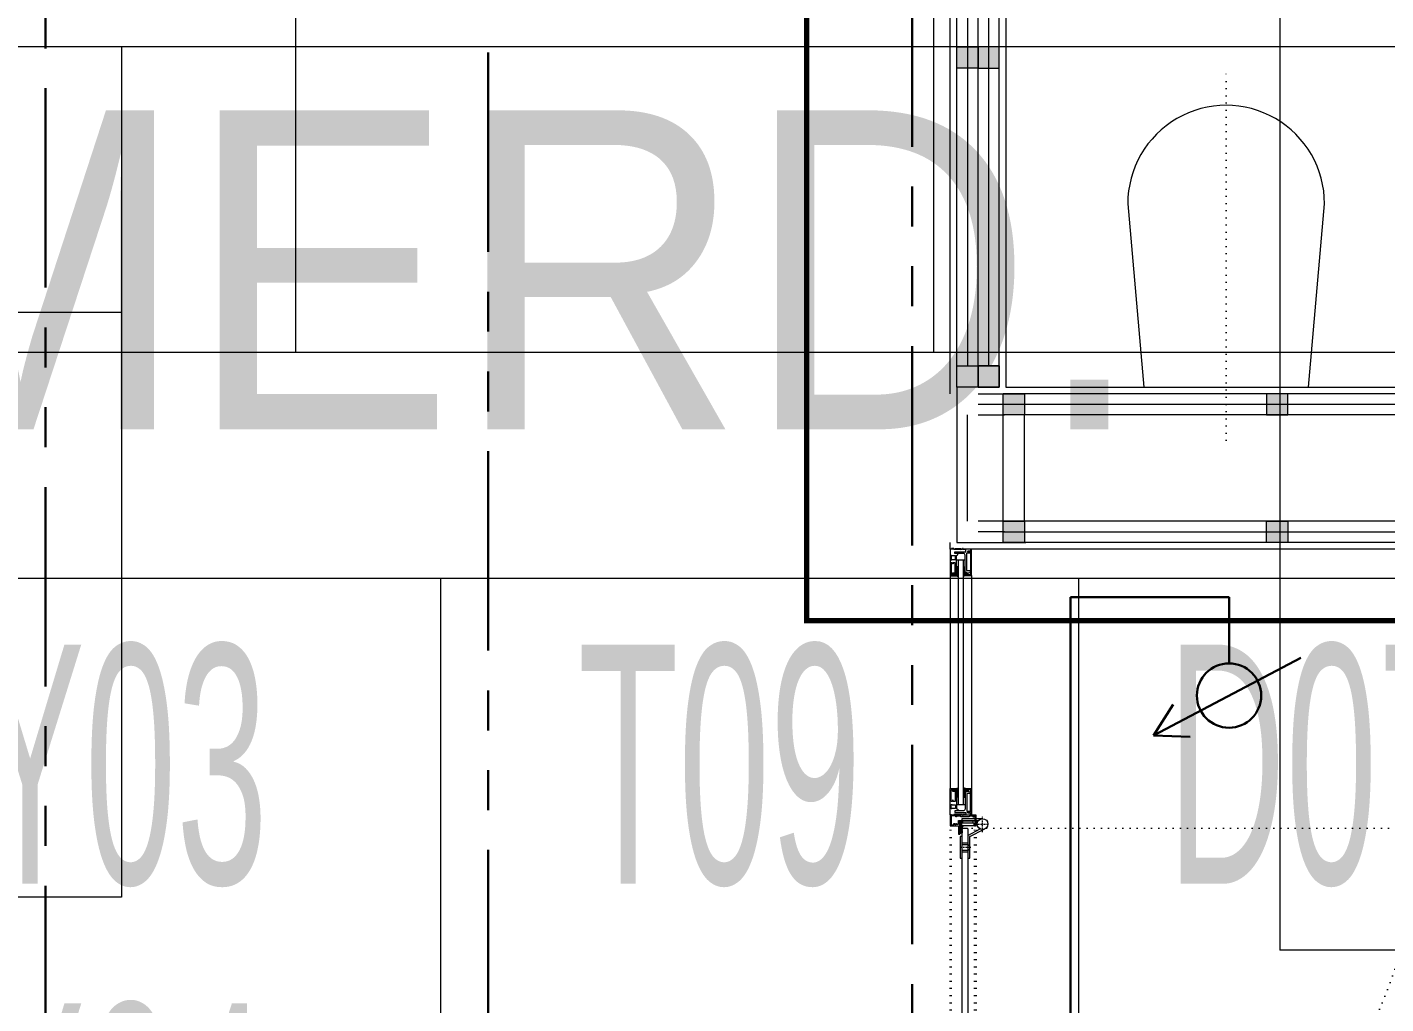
# Model space of a CAD drawing. Extents: x -9058 to 11890, y 0 to 8106.
# Drawn here: x 9161.5 to 9417, y 3274.4 to 3458.1 of the extents above; entities that cross this region are included whole.
import ezdxf
from ezdxf.enums import TextEntityAlignment as Align

# ---------------------------------------------------------------- set-up
doc = ezdxf.new("R2010")
doc.units = 0
doc.header["$LTSCALE"] = 10
doc.header["$MEASUREMENT"] = 0
for name, pattern in [('DASHDOT', [1, 0.5, -0.25, 0, -0.25]), ('DOT2', [0.125, 0, -0.125]), ('HIDDEN2', [4.7625, 3.175, -1.5875]), ('PHANTOM2', [1.25, 0.625, -0.125, 0.125, -0.125, 0.125, -0.125])]:
    doc.linetypes.add(name, pattern=pattern)
doc.layers.get('0').update_dxf_attribs({"color": 9, "lineweight": 9})
for name, color, linetype, lineweight in [('05V', 9, 'Continuous', 9), ('06C', 9, 'Continuous', 9), ('06D', 9, 'Continuous', 9), ('07K', 8, 'Continuous', 9), ('10', 9, 'Continuous', 9), ('11', 9, 'Continuous', 9), ('15', 9, 'Continuous', 9), ('20', 9, 'DOT2', 9), ('21', 9, 'Continuous', 9), ('21_mahal200', 9, 'Continuous', 9), ('21_mahal200 @ 10 (1)', 9, 'Continuous', 9), ('21_mahal200 @ 10 (2)', 9, 'Continuous', 9), ('21_mahal200 @ 20', 9, 'Continuous', 9), ('33', 9, 'BATTING', 9), ('40A', 9, 'Continuous', 9), ('E-10W ACİL ANONS İÇİN HOPARLÖR (SIVAÜSTÜ) (YANGINA DAYANIKLI)', 7, 'Continuous', 30), ('E-KABLO', 7, 'Continuous', 30), ('E-SES AYAR ANAHTARI', 7, 'Continuous', 30)]:
    doc.layers.add(name, color=color, linetype=linetype, lineweight=lineweight)
doc.styles.add('Arial', font='arial.ttf', dxfattribs={"height": 2.5})
doc.styles.add('MuuM_TEXT-STANDART', font='ARIALN.TTF')
doc.linetypes.add('BATTING', pattern='A,0.0001,-0.1,[134,ltypeshp.shx,S=0.1,R=0,X=-0.1,Y=0],-0.2,[134,ltypeshp.shx,S=0.1,R=180,X=0.1,Y=0],-0.1', length=0.4001)
doc.dimstyles.new('MuuM_Annotative', dxfattribs={"dimscale": 0.1, "dimtxt": 2, "dimasz": 1, "dimexe": 1, "dimexo": 1, "dimgap": 1, "dimtad": 1, "dimdec": 1, "dimrnd": 0.5, "dimdsep": 46, "dimtxsty": 'MuuM_TEXT-STANDART', "dimblk": 'ARCHTICK', "dimcen": 0, "dimdle": 0.15, "dimclrd": 256, "dimclre": 256, "dimclrt": 256, "dimadec": 0, "dimazin": 0, "dimtfac": 5, "dimtdec": 1, "dimtix": 1, "dimtmove": 2, "dimatfit": 3, "dimldrblk": 'DOT', "dimfxl": 3, "dimfxlon": 1, "dimtolj": 1, "dimlwd": -1, "dimlwe": -1, "dimarcsym": 0})
pattern_1 = [(225, (-4013.78252, -7920.21278), (-0.0883883476, 0.0883883476), []), (135, (-4013.78252, -7920.21278), (0.0883883476, 0.0883883476), [])]
pattern_2 = [(225, (-4013.78252, -7279.21108), (-0.0883883476, 0.0883883476), []), (135, (-4013.78252, -7279.21108), (0.0883883476, 0.0883883476), [])]

# ---------------------------------------------------------------- blocks, each defined once
blk = doc.blocks.new('p-mek')
at = {"color": 6}
blk.add_lwpolyline([(210.29, -281.08, -0.000027), (210.29, -1029.08, 0.400031)], format="xyb", dxfattribs=at)
blk = doc.blocks.new('g-kapı kolu-p')
for points in [[(11.85, 8.21), (-0.95, 8.21), (-0.95, 2.41), (0.95, 2.41), (0.95, 6.31), (11.85, 6.31), (11.85, 8.21)], [(11.85, -8.21), (-0.95, -8.21), (-0.95, -2.41), (0.95, -2.41), (0.95, -6.31), (11.85, -6.31), (11.85, -8.21)]]:
    blk.add_lwpolyline(points)
for points in [[(-5, 0.5), (5, 0.5), (5, 1.5), (-5, 1.5)], [(-2.65, 1.5), (2.65, 1.5), (2.65, 2.41), (-2.65, 2.41)], [(-5, -1.5), (5, -1.5), (5, -0.5), (-5, -0.5)], [(-2.65, -1.5), (2.65, -1.5), (2.65, -2.41), (-2.65, -2.41)]]:
    blk.add_lwpolyline(points, close=True)
blk = doc.blocks.new('k-cambölme-kapı-p')
at = {"layer": '10'}
h = blk.add_hatch(dxfattribs=at)
h.set_pattern_fill('NET', color=256, angle=135, style=0)
h.set_pattern_definition([(135, (3753.7029, 560.85184), (-0.0883883476, -0.0883883476), []), (225, (3753.7029, 560.85184), (0.0883883476, -0.0883883476), [])])
h.paths.add_polyline_path([(2.08, -0.06), (2.08, 0.02), (2.07, 0.04), (2.05, 0.07), (2.01, 0.09), (1.98, 0.1), (1.97, 0.1), (1.97, -0.29), (1.94, -0.29), (1.94, -0.43), (1.88, -0.49), (1.67, -0.49), (1.82, -0.29), (1.73, -0.29), (1.53, -0.5), (1.44, -0.5), (1.62, -0.32), (1.62, -0.29), (1.51, -0.29), (1.34, -0.42), (1.32, -0.44), (1.3, -0.48), (1.29, -0.51), (1.26, -0.57), (1.26, -0.31), (1.32, -0.29), (1.23, -0.29), (1.23, -0.53), (1.23, -0.59), (1.24, -0.62), (1.26, -0.64), (3.47, -0.64), (3.47, -0.58), (3.38, -0.35), (3.38, -0.3), (3.42, -0.25), (3.42, -0.2), (3.38, -0.16), (2.73, -0.16), (2.74, -0.2), (2.91, -0.2, -1), (2.91, -0.25)])
h.paths.add_polyline_path([(2.05, -0.18), (2.05, -0.21), (2.08, -0.23), (2.11, -0.24), (2.15, -0.25), (2.95, -0.27), (2.92, -0.29), (2.55, -0.29), (2.54, -0.31), (2.52, -0.33), (2.5, -0.34), (2.48, -0.34), (2.46, -0.34), (2.44, -0.32), (2.42, -0.3), (2.08, -0.3), (1.99, -0.11), (1.99, -0.07), (2.05, -0.07)], flags=16)
h.paths.add_polyline_path([(2.41, -0.34), (2.51, -0.5), (2.08, -0.5), (2.08, -0.34)], flags=16)
h.paths.add_polyline_path([(2.55, -0.33), (2.89, -0.33), (2.94, -0.33), (3.28, -0.34, 0.166992), (3.34, -0.55), (2.72, -0.55), (2.55, -0.36)], flags=16)
h.paths.add_polyline_path([(3.02, -0.22), (3.02, -0.2), (3.33, -0.2, 0.10606), (3.29, -0.33), (3.01, -0.27)], flags=16)
h = blk.add_hatch(dxfattribs=at)
h.set_pattern_fill('NET', color=256, angle=135, style=0)
h.set_pattern_definition([(45, (474.94443, 2280.71206), (0.0883883476, -0.0883883476), []), (315, (474.94443, 2280.71206), (-0.0883883476, -0.0883883476), [])])
h.paths.add_polyline_path([(87.27, -0.16), (87.26, -0.2), (87.09, -0.2, 1), (87.09, -0.25), (87.92, -0.25), (87.92, -0.01), (87.93, 0.03), (87.96, 0.05), (88, 0.07), (88.03, 0.07), (88.03, -0.29), (88.06, -0.29), (88.06, -0.43), (88.12, -0.49), (88.33, -0.49), (88.18, -0.29), (88.27, -0.29), (88.47, -0.5), (88.56, -0.5), (88.38, -0.32), (88.38, -0.29), (88.49, -0.29), (88.66, -0.42), (88.68, -0.44), (88.7, -0.48), (88.71, -0.51), (88.74, -0.57), (88.74, -0.31), (88.68, -0.29), (88.77, -0.29), (88.77, -0.53), (88.77, -0.59), (88.76, -0.62), (88.74, -0.64), (86.53, -0.64), (86.53, -0.58), (86.62, -0.35), (86.62, -0.3), (86.58, -0.25), (86.58, -0.2), (86.62, -0.16)])
h.paths.add_polyline_path([(87.28, -0.55), (87.45, -0.36), (87.45, -0.33), (87.11, -0.33), (87.06, -0.33), (87.03, -0.31), (86.99, -0.27), (86.98, -0.22), (86.98, -0.2), (86.67, -0.2, -0.292264), (86.66, -0.55)], flags=16)
h.paths.add_polyline_path([(87.48, -0.51), (87.59, -0.51), (87.53, -0.43)], flags=16)
h.paths.add_polyline_path([(87.56, -0.4), (87.69, -0.5), (87.92, -0.5), (87.92, -0.34), (87.59, -0.34)], flags=16)
h.paths.add_polyline_path([(87.62, -0.53), (87.71, -0.62), (87.71, -0.53)], flags=16)
at = {"layer": '10', "linetype": 'DASHDOT', "ltscale": 0.05}
for points in [[(3.22, 3.63), (0.2, 3.63)], [(1.71, 2.14), (1.71, 4.9)], [(6.13, 1.44), (6.13, -0.55)]]:
    blk.add_lwpolyline(points, dxfattribs=at)
at = {"layer": '10'}
for points in [[(0.69, 3.63), (0.69, 2.44)], [(1.06, 2.44), (1.06, 2.86)], [(3.84, 0.88), (2.63, 3.22)], [(4.07, 1.27), (2.67, 3.99)], [(1.82, 2.27), (0.16, 2.27), (0.16, 2.03), (0.38, 2.03), (0.38, 1.92), (0.22, 1.92), (0.22, 1.16), (0.35, 1.16), (0.35, -0.41), (0.22, -0.41), (0.22, -1.23), (0.36, -1.23), (0.36, -1.38), (0.16, -1.38), (0.16, -2.24), (1.82, -2.24), (1.82, -1.72), (1.62, -1.72), (1.62, -1.58), (1.82, -1.58), (1.82, -1.37), (1.61, -1.37), (1.61, -1.24), (1.74, -1.24), (1.74, -0.85), (1.06, -0.85), (1.06, -0.13), (1.5, -0.13), (1.5, 1.92), (1.57, 2.03), (1.82, 2.03), (1.82, 2.27)], [(0.69, 2.27), (0.69, -0.24), (1.06, -0.24)], [(1.06, -0.13), (1.06, 2.27)], [(1.5, 1.92), (1.06, 1.92)], [(1.17, 1.92), (1.17, -0.13)], [(2.91, -0.25), (2.08, -0.06), (2.08, 0.02), (2.07, 0.04), (2.05, 0.07), (2.01, 0.09), (1.98, 0.1), (1.97, 0.1)], [(8.14, 0.88), (8.14, 1.27), (4.07, 1.27)], [(5.3, 0.88), (5.3, -0.16)], [(5.5, 1.27), (5.77, 0.97), (5.77, 0.88)], [(5.59, 0.88), (5.59, -0.16)], [(6.76, 1.27), (6.49, 0.97), (6.49, 0.88)], [(6.67, 0.88), (6.67, -0.16)], [(6.96, 0.88), (6.96, -0.16)], [(87.09, -0.25), (87.92, -0.25), (87.92, -0.01), (87.93, 0.03), (87.96, 0.05), (88, 0.07), (88.03, 0.07)], [(88.18, 2.27), (89.84, 2.27), (89.84, 2.03), (89.62, 2.03), (89.62, 1.92), (89.78, 1.92), (89.78, 1.16), (89.65, 1.16), (89.65, -0.41), (89.78, -0.41), (89.78, -1.23), (89.64, -1.23), (89.64, -1.38), (89.84, -1.38), (89.84, -2.24), (88.18, -2.24), (88.18, -1.72), (88.38, -1.72), (88.38, -1.58), (88.18, -1.58), (88.18, -1.37), (88.39, -1.37), (88.39, -1.24), (88.26, -1.24), (88.26, -0.85), (88.94, -0.85), (88.94, -0.13), (88.5, -0.13), (88.5, 1.92), (88.43, 2.03), (88.18, 2.03), (88.18, 2.27)], [(2.05, -0.89), (3.59, -0.89), (3.59, -0.64), (1.23, -0.64), (1.23, -0.29), (1.97, -0.29)], [(1.62, -0.29), (1.62, -0.32), (1.44, -0.5), (1.53, -0.5), (1.73, -0.29)], [(1.82, -0.29), (1.67, -0.49), (1.88, -0.49), (1.94, -0.43), (1.94, -0.29)], [(3.34, -0.55), (2.72, -0.55), (2.55, -0.36), (2.55, -0.33), (2.89, -0.33), (2.94, -0.33)], [(3.28, -0.34), (3.28, -0.34), (2.94, -0.33)], [(3.01, -0.27), (3.02, -0.22), (3.02, -0.2), (3.33, -0.2)], [(3.01, -0.27), (3.29, -0.33), (3.29, -0.33)], [(4.06, -0.16), (4.06, -0.55), (8.14, -0.55)], [(8.14, -0.55), (8.14, -0.16)], [(87.95, -0.89), (86.41, -0.89), (86.41, -0.64), (88.77, -0.64), (88.77, -0.29), (88.03, -0.29)], [(87.59, -0.51), (87.53, -0.43), (87.48, -0.51), (87.59, -0.51)], [(88.18, -0.29), (88.33, -0.49), (88.12, -0.49), (88.06, -0.43), (88.06, -0.29)], [(88.38, -0.29), (88.38, -0.32), (88.56, -0.5), (88.47, -0.5), (88.27, -0.29)]]:
    blk.add_lwpolyline(points, dxfattribs=at)
for points in [[(1.97, -0.29), (1.97, 2.13), (2.05, 2.13), (2.05, 2.28, 0.414214), (1.89, 2.44), (0.08, 2.44, 0.414214), (0, 2.36), (0, -2.36, 0.414214), (0.08, -2.44), (2.05, -2.44), (2.05, -2.25), (2.05, -2.23), (2.05, -2.23), (2.05, -2.23), (2.05, -2.23), (2.05, -2.23), (2.05, -0.89)], [(88.03, -0.29), (88.03, 2.13), (87.95, 2.13), (87.95, 2.28, -0.414214), (88.11, 2.44), (89.92, 2.44, -0.414214), (90, 2.36), (90, -2.36, -0.414214), (89.92, -2.44), (87.95, -2.44), (87.95, -2.25), (87.95, -2.23), (87.95, -2.23), (87.95, -2.23), (87.95, -2.23), (87.95, -2.23), (87.95, -0.89)], [(1.51, -0.29), (1.34, -0.42), (1.32, -0.44), (1.3, -0.48), (1.29, -0.51), (1.26, -0.57), (1.26, -0.31), (1.32, -0.29), (1.23, -0.29), (1.23, -0.53), (1.23, -0.59), (1.24, -0.62), (1.26, -0.64), (3.47, -0.64), (3.47, -0.58), (3.38, -0.35), (3.38, -0.3), (3.42, -0.25), (3.42, -0.2), (3.38, -0.16), (2.73, -0.16), (2.74, -0.2), (2.91, -0.2, -1), (2.91, -0.25, -1)], [(88.49, -0.29), (88.66, -0.42), (88.68, -0.44), (88.7, -0.48), (88.71, -0.51), (88.74, -0.57), (88.74, -0.31), (88.68, -0.29), (88.77, -0.29), (88.77, -0.53), (88.77, -0.59), (88.76, -0.62), (88.74, -0.64), (86.53, -0.64), (86.53, -0.58), (86.62, -0.35), (86.62, -0.3), (86.58, -0.25), (86.58, -0.2), (86.62, -0.16), (87.27, -0.16), (87.26, -0.2), (87.09, -0.2, 1), (87.09, -0.25, 1)], [(86.66, -0.55), (87.28, -0.55), (87.45, -0.36), (87.45, -0.33), (87.11, -0.33), (87.06, -0.33), (87.03, -0.31), (86.99, -0.27), (86.98, -0.22), (86.98, -0.2), (86.67, -0.2, 1)]]:
    blk.add_lwpolyline(points, format="xyb", dxfattribs=at)
for points in [[(1.99, -0.07), (2.05, -0.07), (2.05, -0.18), (2.05, -0.21), (2.08, -0.23), (2.11, -0.24), (2.15, -0.25), (2.95, -0.27), (2.92, -0.29), (2.55, -0.29), (2.54, -0.31), (2.52, -0.33), (2.5, -0.34), (2.48, -0.34), (2.46, -0.34), (2.44, -0.32), (2.42, -0.3), (2.08, -0.3), (1.99, -0.11)], [(2.08, -0.5), (2.08, -0.34), (2.41, -0.34), (2.51, -0.5), (2.51, -0.5)], [(87.92, -0.5), (87.92, -0.34), (87.59, -0.34), (87.56, -0.4), (87.69, -0.5)], [(87.62, -0.53), (87.71, -0.53), (87.71, -0.62)]]:
    blk.add_lwpolyline(points, close=True, dxfattribs=at)
blk.add_circle((1.71, 3.65), 1.02, dxfattribs=at)
for centre, start, end in [((3.6, -0.37), 176.143, 214.0649), ((3.6, -0.37), 148.8979, 173.1144), ((86.4, -0.37), 325.9351, 31.1021)]:
    blk.add_arc(centre, 0.322, start, end, dxfattribs=at)
at = {"layer": '15', "linetype": 'DOT2'}
blk.add_lwpolyline([(2.48, 0.36), (2.48, 85.36)], dxfattribs=at)
at = {"layer": '15'}
blk.add_lwpolyline([(2.58, 0.88), (87.42, 0.88), (87.52, 0.78), (87.52, -0.05), (87.42, -0.16), (2.58, -0.16), (2.58, -0.16), (2.48, -0.05), (2.48, 0.78), (2.58, 0.88)], dxfattribs=at)
at = {"layer": '15', "linetype": 'DOT2'}
blk.add_arc((2.48, 0.36), 85.04, 0, 90, dxfattribs=at)
at = {"layer": '20'}
for p, q in [((87.95, 2.43), (2.05, 2.43)), ((87.95, 2.13), (2.05, 2.13)), ((87.95, -2.23), (2.05, -2.23)), ((87.95, -2.44), (2.05, -2.44))]:
    blk.add_line(p, q, dxfattribs=at)
at = {"layer": '06C', "xscale": -1}
blk.add_blockref('g-kapı kolu-p', (79.64, 0.38), dxfattribs=at)
blk = doc.blocks.new('0a_roomno2')
blk.add_lwpolyline([(30, -16), (0, -16), (0, 0), (30, 0)], close=True)
for points in [[(0, 0), (30, 0)], [(0, -5), (30, -5)], [(18, -5), (18, -16)], [(24, -5), (24, -16)]]:
    blk.add_lwpolyline(points)
at = {"layer": '40A'}
blk.add_lwpolyline([(0, 0), (30, 0)], dxfattribs=at)
at = {"style": 'Arial'}
blk.add_attdef('ODANO', (0, 1.505), '', height=3, dxfattribs=at)
blk.add_attdef('MEKANADI', text='', height=3, dxfattribs=at).set_placement((0.525, -4.75), align=Align.BOTTOM_LEFT)
at = {"style": 'MuuM_TEXT-STANDART', "width": 0.6}
for tag, p in [('YER01', (15, -7)), ('TAVAN01', (20.625, -7)), ('DUVAR01', (26.25, -7)), ('YER02', (15, -10.375)), ('TAVAN02', (20.625, -10.375)), ('DUVAR02', (26.25, -10.375)), ('YER03', (15, -13.75)), ('TAVAN03', (20.625, -13.75)), ('DUVAR03', (26.25, -13.75))]:
    blk.add_attdef(tag, text='', height=2.25, dxfattribs=at).set_placement(p, align=Align.MIDDLE_CENTER)
at = {"style": 'MuuM_TEXT-STANDART'}
blk.add_attdef('M2', text='', height=2.25, dxfattribs=at).set_placement((1.323, -7.805), align=Align.MIDDLE_LEFT)
at = {"style": 'MuuM_TEXT-STANDART', "width": 0.6}
blk.add_attdef('TEMIZTAVANYUKSEKLIGI', text='', height=2.25, dxfattribs=at).set_placement((2.7, -13.162), align=Align.MIDDLE_LEFT)
blk = doc.blocks.new('*U1185')
at = {"layer": '21_mahal200 @ 20', "xscale": 20, "yscale": 20, "zscale": 20}
blk.add_blockref('0a_roomno2', (8851.93, 3716.9), dxfattribs=at)
blk = doc.blocks.new('p-klozet')
at = {"linetype": 'DOT2'}
blk.add_lwpolyline([(0, 10), (0, -60)], dxfattribs=at)
blk.add_lwpolyline([(-15.5, 0), (15.5, 0), (18.5, -34.47, -1.001588), (-18.5, -34.47)], format="xyb", close=True)
blk = doc.blocks.new('_ArchTick')
at = {"color": 0, "linetype": 'ByBlock', "const_width": 0.15}
blk.add_lwpolyline([(-0.5, -0.5), (0.5, 0.5)], dxfattribs=at)
blk = doc.blocks.new('_Dot')
at = {"color": 0, "linetype": 'ByBlock', "lineweight": -2}
blk.add_line((-0.5, 0), (-1, 0), dxfattribs=at)
at = {"color": 0, "linetype": 'ByBlock', "const_width": 0.5}
blk.add_lwpolyline([(-0.25, 0, 1), (0.25, 0, 1)], format="xyb", close=True, dxfattribs=at)
blk = doc.blocks.new('prf-10x10')
h = blk.add_hatch(color=255)
h.dxf.hatch_style = 1
h.paths.add_polyline_path([(-5, -5), (5, -5), (5, 5), (-5, 5)])
at = {"layer": '10'}
blk.add_lwpolyline([(-5, -5), (5, -5), (5, 5), (-5, 5)], close=True, dxfattribs=at)
blk = doc.blocks.new('*U1192')
at = {"layer": '21_mahal200 @ 10 (1)', "xscale": 10, "yscale": 10, "zscale": 10}
blk.add_blockref('0a_roomno2', (8879.22, 3454.43), dxfattribs=at)
at = {"layer": '21_mahal200 @ 10 (2)', "xscale": 10, "yscale": 10, "zscale": 10}
blk.add_blockref('0a_roomno2', (8879.22, 3454.43), dxfattribs=at)
at = {"layer": '21_mahal200 @ 20'}
ref = blk.add_blockref('0a_roomno2', (8879.22, 3454.43), dxfattribs=dict(at, xscale=20, yscale=20, zscale=20))
ref.add_attrib('MEKANADI', 'M03 Y.MERD.', dxfattribs={"layer": '0', "height": 60, "style": 'Arial', "width": 0.9}).set_placement((8889.72, 3364.43), align=Align.BOTTOM_LEFT)
ref.add_attrib('YER01', 'Y03', dxfattribs={"layer": '0', "height": 45, "style": 'MuuM_TEXT-STANDART', "width": 0.6}).set_placement((9179.22, 3319.43), align=Align.MIDDLE_CENTER)
ref.add_attrib('TAVAN01', 'T09', dxfattribs={"layer": '0', "height": 45, "style": 'MuuM_TEXT-STANDART', "width": 0.6}).set_placement((9291.72, 3319.43), align=Align.MIDDLE_CENTER)
ref.add_attrib('DUVAR01', 'D07', dxfattribs={"layer": '0', "height": 45, "style": 'MuuM_TEXT-STANDART', "width": 0.6}).set_placement((9404.22, 3319.43), align=Align.MIDDLE_CENTER)
ref.add_attrib('YER02', 'Y04', dxfattribs={"layer": '0', "height": 45, "style": 'MuuM_TEXT-STANDART', "width": 0.6}).set_placement((9179.22, 3251.93), align=Align.MIDDLE_CENTER)
blk = doc.blocks.new('*U721')
at = {"layer": '10'}
h = blk.add_hatch(dxfattribs=at)
h.set_pattern_fill('NET', color=256, angle=315, style=0)
h.set_pattern_definition([(225, (-4038.56212, -7925.97586), (-0.0883883476, 0.0883883476), []), (135, (-4038.56212, -7925.97586), (0.0883883476, 0.0883883476), [])])
h.paths.add_polyline_path([(-3.08, 50.11), (-2.01, 50.11), (-2.01, 49.93), (-3.08, 49.93)])
h = blk.add_hatch(dxfattribs=at)
h.set_pattern_fill('NET', color=256, angle=315, style=0)
h.set_pattern_definition([(225, (-4017.50971, -7928.4319), (-0.0883883476, 0.0883883476), []), (135, (-4017.50971, -7928.4319), (0.0883883476, 0.0883883476), [])])
h.paths.add_polyline_path([(-2.83, 46.66), (-2.52, 46.66), (-2.52, 45.62), (-2.83, 45.62)])
h = blk.add_hatch(dxfattribs=at)
h.set_pattern_fill('NET', color=256, angle=315, style=0)
h.set_pattern_definition([(225, (-4017.50971, -7921.92276), (-0.0883883476, 0.0883883476), []), (135, (-4017.50971, -7921.92276), (0.0883883476, 0.0883883476), [])])
h.paths.add_polyline_path([(-1.48, 46.66), (-1.18, 46.66), (-1.18, 45.62), (-1.48, 45.62)])
h = blk.add_hatch(dxfattribs=at)
h.set_pattern_fill('NET', color=256, angle=315, style=0)
h.set_pattern_definition(pattern_1)
h.paths.add_polyline_path([(-2.88, 45.49), (-2.88, 45.43), (-2.99, 45.39), (-3.03, 45.39), (-3.03, 45.42), (-3.16, 45.42), (-3.16, 45.13), (-3.03, 45.13), (-3.03, 45.16), (-2.88, 45.12), (-2.89, 45.03), (-2.52, 44.86), (-2.52, 44.97), (-2.56, 44.97), (-2.75, 45.13, 0.2599), (-2.52, 45.21), (-2.52, 45.45, 0.382682)])
h.paths.add_polyline_path([(-2.76, 45.25), (-2.76, 45.44, -2.16717)], flags=16)
h = blk.add_hatch(dxfattribs=at)
h.set_pattern_fill('NET', color=256, angle=315, style=0)
h.set_pattern_definition(pattern_1)
h.paths.add_polyline_path([(-1.11, 45.49), (-1.11, 45.43), (-1.01, 45.39), (-0.96, 45.39), (-0.96, 45.42), (-0.84, 45.42), (-0.83, 45.13), (-0.96, 45.13), (-0.96, 45.16), (-1.11, 45.12), (-1.1, 45.03), (-1.48, 44.86), (-1.48, 44.97), (-1.43, 44.97), (-1.24, 45.13, -0.2599), (-1.48, 45.21), (-1.48, 45.45, -0.382682)])
h.paths.add_polyline_path([(-1.24, 45.25), (-1.24, 45.44, 2.16717)], flags=16)
h = blk.add_hatch(dxfattribs=at)
h.set_pattern_fill('NET', color=256, angle=315, style=0)
h.set_pattern_definition(pattern_2)
h.paths.add_polyline_path([(-2.88, 4.51), (-2.88, 4.57), (-2.99, 4.61), (-3.03, 4.61), (-3.03, 4.58), (-3.16, 4.58), (-3.16, 4.87), (-3.03, 4.87), (-3.03, 4.84), (-2.88, 4.88), (-2.89, 4.97), (-2.52, 5.14), (-2.52, 5.03), (-2.56, 5.03), (-2.75, 4.87, -0.2599), (-2.52, 4.79), (-2.52, 4.55, -0.382682)])
h.paths.add_polyline_path([(-2.76, 4.75), (-2.76, 4.56, 2.16717)], flags=16)
h = blk.add_hatch(dxfattribs=at)
h.set_pattern_fill('NET', color=256, angle=315, style=0)
h.set_pattern_definition(pattern_2)
h.paths.add_polyline_path([(-1.11, 4.51), (-1.11, 4.57), (-1.01, 4.61), (-0.96, 4.61), (-0.96, 4.58), (-0.84, 4.58), (-0.83, 4.87), (-0.96, 4.87), (-0.96, 4.84), (-1.11, 4.88), (-1.1, 4.97), (-1.48, 5.14), (-1.48, 5.03), (-1.43, 5.03), (-1.24, 4.87, 0.2599), (-1.48, 4.79), (-1.48, 4.55, 0.382682)])
h.paths.add_polyline_path([(-1.24, 4.75), (-1.24, 4.56, -2.16717)], flags=16)
h = blk.add_hatch(dxfattribs=at)
h.set_pattern_fill('NET', color=256, angle=315, style=0)
h.set_pattern_definition([(225, (-4017.50971, -7287.43021), (-0.0883883476, 0.0883883476), []), (135, (-4017.50971, -7287.43021), (0.0883883476, 0.0883883476), [])])
h.paths.add_polyline_path([(-2.83, 3.34), (-2.52, 3.34), (-2.52, 4.38), (-2.83, 4.38)])
h = blk.add_hatch(dxfattribs=at)
h.set_pattern_fill('NET', color=256, angle=315, style=0)
h.set_pattern_definition([(225, (-4017.50971, -7280.92107), (-0.0883883476, 0.0883883476), []), (135, (-4017.50971, -7280.92107), (0.0883883476, 0.0883883476), [])])
h.paths.add_polyline_path([(-1.48, 3.34), (-1.18, 3.34), (-1.18, 4.38), (-1.48, 4.38)])
h = blk.add_hatch(dxfattribs=at)
h.set_pattern_fill('NET', color=256, angle=315, style=0)
h.set_pattern_definition([(225, (-4038.56212, -7284.97416), (-0.0883883476, 0.0883883476), []), (135, (-4038.56212, -7284.97416), (0.0883883476, 0.0883883476), [])])
h.paths.add_polyline_path([(-3.08, -0.11), (-2.01, -0.11), (-2.01, 0.07), (-3.08, 0.07)])
at = {"layer": '06D'}
for points in [[(-3.99, 45.04), (-3.99, 4.95)], [(0.01, 45.04), (0.01, 4.96)]]:
    blk.add_lwpolyline(points, dxfattribs=at)
at = {"layer": '10'}
for points in [[(-1.02, 49.93), (-1.55, 49.93), (-1.55, 50.11), (-1.68, 50.11), (-1.68, 49.93), (-3.33, 49.93), (-3.33, 50.11), (-3.76, 50.11), (-3.76, 49.99), (-4, 49.99), (-4, 45.02), (-2.88, 45.02), (-2.88, 45.13), (-3.06, 45.17), (-3.06, 45.12), (-3.43, 45.12), (-3.43, 45.4), (-2.88, 45.4), (-2.88, 45.55), (-2.83, 45.59), (-2.83, 48.84), (-2.54, 48.91), (-2.54, 49.21), (-3.14, 49.21), (-3.14, 49.53), (-1.02, 49.53)], [(-2.98, 48.08), (-2.98, 48.76), (-3.68, 48.76), (-3.72, 48.83), (-3.8, 48.83), (-3.8, 48.02), (-3.66, 48.02), (-3.6, 48.08)], [(-1.02, 0.07), (-1.55, 0.07), (-1.55, -0.11), (-1.68, -0.11), (-1.68, 0.07), (-3.33, 0.07), (-3.33, -0.11), (-3.76, -0.11), (-3.76, 0.01), (-4, 0.01), (-4, 4.98), (-2.88, 4.98), (-2.88, 4.87), (-3.06, 4.83), (-3.06, 4.88), (-3.43, 4.88), (-3.43, 4.6), (-2.88, 4.6), (-2.88, 4.45), (-2.83, 4.41), (-2.83, 1.16), (-2.54, 1.09), (-2.54, 0.79), (-3.14, 0.79), (-3.14, 0.47), (-1.02, 0.47)], [(-2.98, 1.92), (-2.98, 1.24), (-3.68, 1.24), (-3.72, 1.17), (-3.8, 1.17), (-3.8, 1.98), (-3.66, 1.98), (-3.6, 1.92)]]:
    blk.add_lwpolyline(points, close=True, dxfattribs=at)
for points in [[(-3.08, 49.93), (-3.08, 50.11), (-2.01, 50.11)], [(-2.01, 49.93), (-2.01, 50.11)], [(-0.15, 45.19), (-0.6, 45.19), (-0.6, 45.5), (-0.89, 45.5), (-0.89, 45.59), (-1.11, 45.49), (-1.11, 45.43), (-1.01, 45.39), (-0.96, 45.39), (-0.96, 45.42), (-0.71, 45.42), (-0.71, 45.13), (-0.96, 45.13), (-0.96, 45.16), (-1.11, 45.12), (-1.1, 45.03), (0, 45.04), (0, 50)], [(-3.56, 47.28), (-3.56, 47.44), (-3.8, 47.44), (-3.8, 45.24), (-3.57, 45.24), (-3.57, 45.54), (-3.03, 45.54), (-3.03, 47.44)], [(-2.83, 48.03), (-1.18, 48.03)], [(-2.5, 46.66), (-2.83, 46.66)], [(-1.5, 46.66), (-1.18, 46.66)], [(-3.16, 45.4), (-3.16, 45.13)], [(-2.88, 45.02), (-2.52, 44.86)], [(-2.83, 45.62), (-2.83, 45.62), (-2.5, 45.62)], [(-2.75, 45.13), (-2.56, 44.97), (-2.52, 44.97)], [(-0.89, 45.59), (-0.89, 45.62), (-1.5, 45.62)], [(-1.24, 45.13), (-1.43, 44.97), (-1.48, 44.97)], [(-1.1, 45.03), (-1.48, 44.86)], [(-0.84, 45.42), (-0.83, 45.13)], [(-2.88, 4.98), (-2.52, 5.14)], [(-1.1, 4.97), (-1.48, 5.14)], [(-3.56, 2.72), (-3.56, 2.56), (-3.8, 2.56), (-3.8, 4.76), (-3.57, 4.76), (-3.57, 4.46), (-3.03, 4.46), (-3.03, 2.56)], [(-3.16, 4.6), (-3.16, 4.87)], [(-2.83, 4.38), (-2.83, 4.38), (-2.5, 4.38)], [(-2.5, 3.34), (-2.83, 3.34)], [(-2.75, 4.87), (-2.56, 5.03), (-2.52, 5.03)], [(-0.89, 4.41), (-0.89, 4.38), (-1.5, 4.38)], [(-1.5, 3.34), (-1.18, 3.34)], [(-1.24, 4.87), (-1.43, 5.03), (-1.48, 5.03)], [(-0.15, 4.81), (-0.6, 4.81), (-0.6, 4.5), (-0.89, 4.5), (-0.89, 4.41), (-1.11, 4.51), (-1.11, 4.57), (-1.01, 4.61), (-0.96, 4.61), (-0.96, 4.58), (-0.71, 4.58), (-0.71, 4.87), (-0.96, 4.87), (-0.96, 4.84), (-1.11, 4.88), (-1.1, 4.97), (0, 4.96), (0, 0)], [(-0.84, 4.58), (-0.83, 4.87)], [(-3.08, 0.07), (-3.08, -0.11), (-2.01, -0.11)], [(-2.83, 1.97), (-1.18, 1.97)], [(-2.01, 0.07), (-2.01, -0.11)]]:
    blk.add_lwpolyline(points, dxfattribs=at)
for points in [[(-1.18, 45.62), (-1.18, 48.88, 0.414214), (-1.51, 49.21), (-2.54, 49.21)], [(-0.32, 45.93), (-0.77, 45.93, -0.414214), (-0.87, 46.04), (-0.87, 49.29), (-0.14, 49.29)], [(0, 50), (-0.14, 50), (-0.14, 49.66), (-0.62, 49.66, 1), (-0.62, 49.45)], [(-0.62, 49.45, 0.305404), (-0.5, 49.54, 5.773092)], [(-0.5, 49.54), (-0.14, 49.54), (-0.14, 45.22), (-0.11, 45.22, -0.561743), (-0.1, 45.14, -0.595966), (-0.15, 45.19, 2.204878)], [(-3.03, 47.44), (-3.44, 47.44), (-3.44, 47.28, -1), (-3.56, 47.28, 1)], [(-2.76, 45.44), (-2.76, 45.25, 1)], [(-1.24, 45.44), (-1.24, 45.25, -1)], [(-0.89, 45.5), (-0.31, 45.62, 0.833203), (-0.32, 45.93, 0.447088)], [(-3.03, 2.56), (-3.44, 2.56), (-3.44, 2.72, 1), (-3.56, 2.72, -1)], [(-2.76, 4.56), (-2.76, 4.75, -1)], [(-1.18, 4.38), (-1.18, 1.12, -0.414214), (-1.51, 0.79), (-2.54, 0.79)], [(-1.24, 4.56), (-1.24, 4.75, 1)], [(-0.89, 4.5), (-0.31, 4.38, -0.833203), (-0.32, 4.07, -0.447088)], [(-0.32, 4.07), (-0.77, 4.07, 0.414214), (-0.87, 3.96), (-0.87, 0.71), (-0.14, 0.71)], [(-0.5, 0.46), (-0.14, 0.46), (-0.14, 4.78), (-0.11, 4.78, 0.561743), (-0.1, 4.86, 0.595966), (-0.15, 4.81, -2.204878)], [(0, 0), (-0.14, 0), (-0.14, 0.34), (-0.62, 0.34, -1), (-0.62, 0.55)], [(-0.62, 0.55, -0.305404), (-0.5, 0.46, -5.773092)]]:
    blk.add_lwpolyline(points, format="xyb", dxfattribs=at)
for centre, radius, start, end in [((-2.72, 45.27), 0.273, 35.9738, 126.4289), ((-2.68, 45.34), 0.125, 229.5402, 130.4598), ((-2.7, 45.38), 0.253, 258.6676, 324.1258), ((-1.28, 45.27), 0.273, 53.5711, 144.0262), ((-1.29, 45.38), 0.253, 215.8742, 281.3324), ((-1.32, 45.34), 0.125, 49.5402, 310.4598), ((-2.72, 4.73), 0.273, 233.5711, 324.0262), ((-2.68, 4.66), 0.125, 229.5402, 130.4598), ((-2.7, 4.62), 0.253, 35.8742, 101.3324), ((-1.29, 4.62), 0.253, 78.6676, 144.1258), ((-1.28, 4.73), 0.273, 215.9738, 306.4289), ((-1.32, 4.66), 0.125, 49.5402, 310.4598)]:
    blk.add_arc(centre, radius, start, end, dxfattribs=at)
at = {"layer": '15'}
for points in [[(-2.5, 48.03), (-2.5, 1.96)], [(-1.5, 1.96), (-1.5, 48.03)]]:
    blk.add_lwpolyline(points, dxfattribs=at)
blk = doc.blocks.new('100_SES AYAR ANAHTARI')
at = {"layer": 'E-SES AYAR ANAHTARI', "color": 4}
for p, q in [((1.776, 3.255), (-1.686, 1.426)), ((1.776, 3.255), (0.915, 3.283)), ((1.776, 3.255), (1.312, 2.529)), ((0, 0), (0, 1.561))]:
    blk.add_line(p, q, dxfattribs=at)
blk.add_circle((0, 2.317), 0.756, dxfattribs=at)

msp = doc.modelspace()

# ---------------------------------------------------------------- hatches: boundary and pattern name
h = msp.add_hatch(color=255)
h.dxf.hatch_style = 1
h.paths.add_polyline_path([(9336.31, 3454.37), (9336.31, 3450.37), (9340.31, 3450.37), (9340.31, 3454.37)])
h = msp.add_hatch(color=255)
h.dxf.hatch_style = 1
h.paths.add_polyline_path([(9340.31, 3454.37), (9340.31, 3450.37), (9344.31, 3450.37), (9344.31, 3454.37)])
h = msp.add_hatch(color=255)
h.dxf.hatch_style = 1
h.paths.add_polyline_path([(9394.56, 3385.12), (9398.56, 3385.12), (9398.56, 3389.12), (9394.56, 3389.12)])
h = msp.add_hatch(color=255)
h.dxf.hatch_style = 1
h.paths.add_polyline_path([(9394.56, 3361.12), (9398.56, 3361.12), (9398.56, 3365.12), (9394.56, 3365.12)])

# ---------------------------------------------------------------- linework, layer by layer
at = {"layer": '06D'}
for points in [[(9340.31, 3390.37), (9340.31, 3620.37)], [(9340.31, 3390.37), (9340.31, 3620.37)], [(9340.31, 3389.12), (9345.31, 3389.12)], [(9340.31, 3385.12), (9345.31, 3385.12)], [(9638.56, 3385.12), (9345.06, 3385.12)], [(9345.06, 3365.12), (9345.06, 3385.12)], [(9349.06, 3365.12), (9349.06, 3385.12)], [(9345.31, 3365.12), (9340.31, 3365.12)], [(9638.56, 3365.12), (9345.06, 3365.12)]]:
    msp.add_lwpolyline(points, dxfattribs=at)
at = {"layer": '10'}
for points in [[(9336.31, 3450.37), (9336.31, 3454.37), (9340.31, 3454.37), (9340.31, 3450.37), (9336.31, 3450.37)], [(9340.31, 3454.37), (9340.31, 3450.37), (9344.31, 3450.37), (9344.31, 3454.37), (9340.31, 3454.37)], [(9336.31, 3390.37), (9336.31, 3394.37), (9340.31, 3394.37), (9340.31, 3390.37), (9336.31, 3390.37)], [(9340.31, 3394.37), (9340.31, 3390.37), (9344.31, 3390.37), (9344.31, 3394.37), (9340.31, 3394.37)], [(9394.56, 3385.12), (9398.56, 3385.12), (9398.56, 3389.12), (9394.56, 3389.12), (9394.56, 3385.12)], [(9398.56, 3361.12), (9394.56, 3361.12), (9394.56, 3365.12), (9398.56, 3365.12), (9398.56, 3361.12)]]:
    msp.add_lwpolyline(points, dxfattribs=at)
at = {"layer": '11'}
for points in [[(9335.06, 3390.37), (9335.06, 3620.37)], [(9336.31, 3390.37), (9336.31, 3620.37)], [(9344.31, 3390.37), (9344.31, 3620.37)], [(9345.56, 3620.37), (9345.56, 3390.37), (9638.56, 3390.37)], [(9335.06, 3389.12), (9335.06, 3390.37)], [(9336.31, 3390.37), (9336.31, 3361.12), (9349.31, 3361.12)], [(9638.56, 3389.12), (9345.06, 3389.12)], [(9345.31, 3359.87), (9335.06, 3359.87), (9335.06, 3361.12)], [(9345.31, 3359.87), (9335.06, 3359.87), (9335.06, 3361.12)], [(9638.56, 3361.12), (9345.06, 3361.12)], [(9638.56, 3359.87), (9345.06, 3359.87)]]:
    msp.add_lwpolyline(points, dxfattribs=at)
at = {"layer": '21', "linetype": 'HIDDEN2', "ltscale": 0.1, "const_width": 1}
msp.add_lwpolyline([(9308.1, 3651.73), (9669.69, 3651.73), (9669.69, 3346.4), (9308.1, 3346.4)], close=True, dxfattribs=at)
at = {"layer": '21_mahal200'}
msp.add_lwpolyline([(10001.36, 3284.43), (9397.06, 3284.43)], dxfattribs=at)
at = {"layer": '33', "ltscale": 0.08}
for points in [[(9338.31, 3620.37), (9338.31, 3394.37)], [(9342.31, 3394.37), (9342.31, 3620.37)], [(9345.31, 3387.12), (9340.31, 3387.12)], [(9634.56, 3387.12), (9345.06, 3387.12)], [(9338.31, 3365.12), (9338.31, 3385.12)], [(9345.31, 3363.12), (9340.31, 3363.12)], [(9345.06, 3363.12), (9634.56, 3363.12)]]:
    msp.add_lwpolyline(points, dxfattribs=at)
at = {"layer": '33', "ltscale": 8}
msp.add_lwpolyline([(9345.31, 3363.12), (9340.31, 3363.12)], dxfattribs=at)
at = {"layer": 'E-10W ACİL ANONS İÇİN HOPARLÖR (SIVAÜSTÜ) (YANGINA DAYANIKLI)', "color": 6, "linetype": 'PHANTOM2', "ltscale": 6}
for p, q in [((9164.9, 2959.07), (9164.9, 3637.25)), ((9327.9, 3210.58), (9327.9, 3629.75))]:
    msp.add_line(p, q, dxfattribs=at)
at = {"layer": 'E-10W ACİL ANONS İÇİN HOPARLÖR (SIVAÜSTÜ) (YANGINA DAYANIKLI)', "color": 5, "linetype": 'PHANTOM2', "ltscale": 6}
msp.add_line((9248.2, 2815.79), (9248.2, 3561.45), dxfattribs=at)
at = {"layer": 'E-KABLO', "color": 3, "ltscale": 10}
for p, q in [((9387.51, 3350.87), (9357.71, 3350.87)), ((9357.71, 3350.87), (9357.71, 3217.48))]:
    msp.add_line(p, q, dxfattribs=at)

# ---------------------------------------------------------------- block references
at = {"layer": '05V', "xscale": -1, "rotation": 180}
msp.add_blockref('p-klozet', (9386.97, 3390.37), dxfattribs=at)
at = {"layer": '06D'}
msp.add_blockref('p-mek', (7675.06, 3723.87), dxfattribs=at)
at = {"layer": '07K', "rotation": 270}
msp.add_blockref('k-cambölme-kapı-p', (9337.5, 3309.87), dxfattribs=at)
at = {"layer": '10', "extrusion": (0, 0, -1), "xscale": 0.4, "yscale": 0.4, "zscale": -1}
for p in [(-9338.31, 3392.37), (-9342.31, 3392.37)]:
    msp.add_blockref('prf-10x10', p, dxfattribs=at)
at = {"layer": '10', "extrusion": (0, 0, -1), "xscale": 0.4, "yscale": 0.4, "zscale": -1, "rotation": 270}
for p in [(-9347.06, 3387.12), (-9347.06, 3363.12)]:
    msp.add_blockref('prf-10x10', p, dxfattribs=at)
at = {"layer": '10'}
msp.add_blockref('*U721', (9339.06, 3309.87), dxfattribs=at)
at = {"layer": '21_mahal200', "color": 6}
for name in ['*U1185', '*U1192']:
    msp.add_blockref(name, (0, 0), dxfattribs=at)
at = {"layer": 'E-SES AYAR ANAHTARI', "xscale": 8, "yscale": 8, "zscale": 8, "rotation": 179.9999999999999}
msp.add_blockref('100_SES AYAR ANAHTARI', (9387.51, 3350.87), dxfattribs=at)

# ---------------------------------------------------------------- leaders
at = {"layer": '21_mahal200'}
msp.add_leader([(9397.06, 3525.28), (9397.06, 3284.43)], dimstyle='MuuM_Annotative', override={"dimscale": 0, "dimasz": 2}, dxfattribs=at)

doc.saveas('drawing.dxf')
